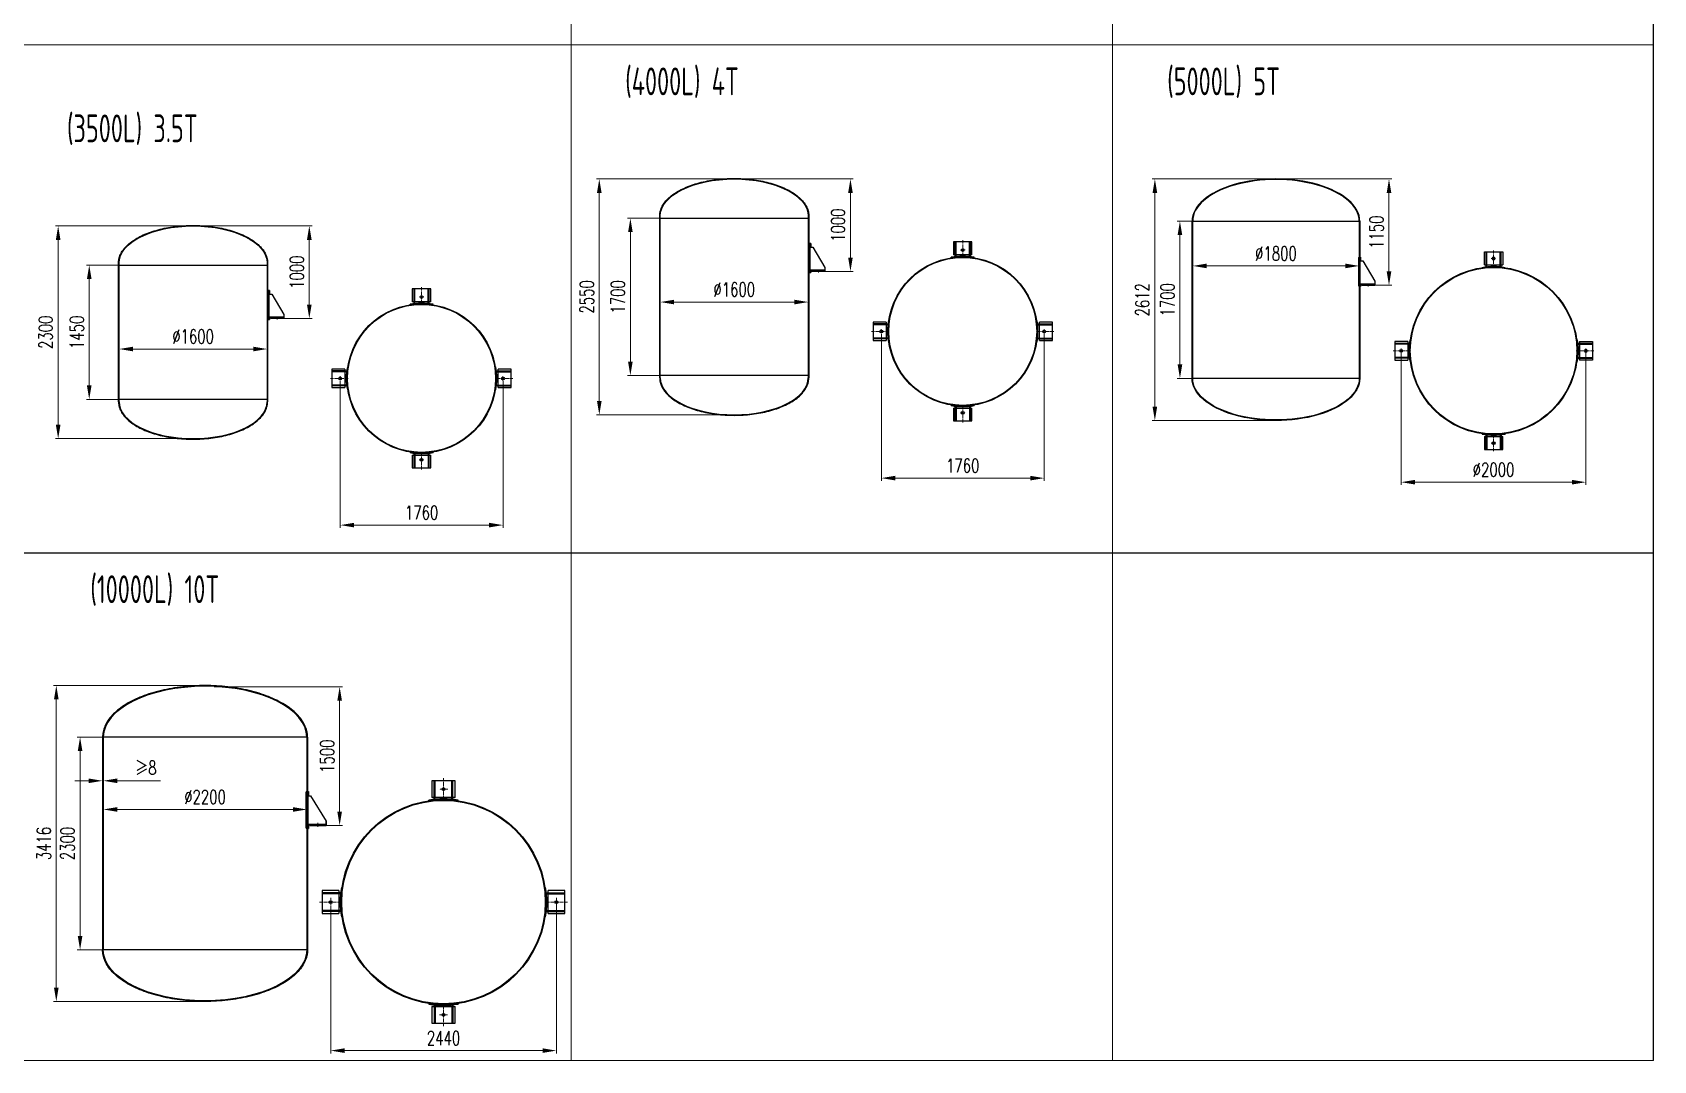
# Model space of a CAD drawing. Header units: inches. Extents: x -169 to 133840, y -13253 to 11464.
# Drawn here: x 54929 to 72454, y -13253 to -2134 of the extents above; entities that cross this region are included whole.
import ezdxf

# ---------------------------------------------------------------- set-up
doc = ezdxf.new("R2010")
doc.units = ezdxf.units.IN
doc.header["$MEASUREMENT"] = 0
doc.linetypes.add('CENTER', pattern=[50.8, 31.75, -6.35, 6.35, -6.35])
doc.linetypes.add('DASHED2', pattern=[9.525, 6.35, -3.175])
for name, color, linetype, lineweight in [('00', 93, 'Continuous', 25), ('1', 1, 'Continuous', 15), ('cc', 93, 'Continuous', 15), ('中心线', 1, 'CENTER', 18)]:
    doc.layers.add(name, color=color, linetype=linetype, lineweight=lineweight)
doc.styles.get("Standard").update_dxf_attribs({"font": 'isocp.shx', "width": 0.707, "bigfont": 'hztxt.shx'})
doc.styles.add('style1', font='txt.shx', dxfattribs={"width": 0.7})
doc.dimstyles.new('iso-025', dxfattribs={"dimscale": 60, "dimtxt": 2.5, "dimasz": 2.5, "dimexe": 0.5, "dimexo": 0, "dimgap": 1, "dimtad": 1, "dimdec": 0, "dimdsep": 46, "dimtxsty": 'style1', "dimcen": 3, "dimclrd": 256, "dimclre": 256, "dimclrt": 256, "dimadec": 0, "dimazin": 2, "dimtfac": 1, "dimtdec": 0, "dimtmove": 0, "dimatfit": 0, "dimfxl": 0, "dimtolj": 1, "dimtzin": 0, "dimlwd": -1, "dimlwe": -1, "dimarcsym": 0})

# ---------------------------------------------------------------- blocks, each defined once
blk = doc.blocks.new('*D15')
at = {"layer": 'cc'}
for p, q in [((68372, -3719), (69624, -3719)), ((69594, -3869), (69594, -4719)), ((69441, -4869), (69624, -4869))]:
    blk.add_line(p, q, dxfattribs=at)
for points in [[(69569, -3869), (69619, -3869), (69594, -3719)], [(69569, -4719), (69619, -4719), (69594, -4869)]]:
    blk.add_solid(points, dxfattribs=at)
at = {"layer": 'Defpoints', "color": 0}
for p in [(68372, -3719), (69441, -4869), (69594, -4869)]:
    blk.add_point(p, dxfattribs=at)
at = {"layer": 'cc', "insert": (69459, -4294), "char_height": 150, "attachment_point": 5, "rotation": 90, "style": 'style1'}
blk.add_mtext('\\A1;1150', dxfattribs=at)
blk = doc.blocks.new('A1.5T3')
for p, q in [((5355, 15451), (5355, 15152)), ((5376, 15459), (5363, 15459)), ((5376, 15459), (5376, 15419)), ((5370, 15169), (5370, 15419)), ((5370, 15419), (5400, 15419)), ((5400, 15419), (5530, 15199)), ((5363, 15144), (5376, 15144)), ((5530, 15169), (5370, 15169)), ((5376, 15169), (5376, 15144)), ((5390, 15155), (5390, 15169)), ((5530, 15155), (5390, 15155)), ((5445, 15169), (5445, 15155)), ((5530, 15155), (5460, 15155)), ((5475, 15169), (5475, 15155)), ((5530, 15199), (5530, 15169)), ((5530, 15169), (5530, 15155))]:
    blk.add_line(p, q)
at = {"linetype": 'DASHED2'}
blk.add_line((5368, 15459), (5368, 15144), dxfattribs=at)
for centre, start, end in [((5363, 15451), 90, 180), ((5363, 15152), 180, 270)]:
    blk.add_arc(centre, 8, start, end)
at = {"layer": '中心线'}
blk.add_line((5460, 15144), (5460, 15182), dxfattribs=at)
blk = doc.blocks.new('5T')
for p, q in [((-4367, 5719), (-4367, 7419)), ((-4361, 7419), (-4367, 7419)), ((-2561, 7419), (-2555, 7419)), ((-2555, 7419), (-2555, 5719)), ((-4361, 5719), (-4367, 5719)), ((-2561, 5719), (-2555, 5719))]:
    blk.add_line(p, q)
blk.add_lwpolyline([(-4361, 7419), (-2561, 7419), (-2561, 5719), (-4361, 5719)], close=True)
for major_axis, ratio in [((906, 0), 0.503311), ((900, 0), 0.5)]:
    blk.add_ellipse((-3461, 7419), major_axis=major_axis, ratio=ratio, start_param=0, end_param=3.141593)
at = {"extrusion": (0, 0, -1)}
for major_axis, ratio in [((906, 0), 0.503311), ((900, 0), 0.5)]:
    blk.add_ellipse((-3461, 5719), major_axis=major_axis, ratio=ratio, start_param=0, end_param=3.141593, dxfattribs=at)
blk = doc.blocks.new('*D16')
at = {"layer": 'cc'}
for p, q in [((67472, -4175), (67472, -4689)), ((69272, -4484), (69272, -4689)), ((67622, -4659), (69122, -4659))]:
    blk.add_line(p, q, dxfattribs=at)
for points in [[(67622, -4634), (67622, -4684), (67472, -4659)], [(69122, -4634), (69122, -4684), (69272, -4659)]]:
    blk.add_solid(points, dxfattribs=at)
at = {"layer": 'Defpoints', "color": 0}
for p in [(67472, -4175), (69272, -4484), (69272, -4659)]:
    blk.add_point(p, dxfattribs=at)
at = {"layer": 'cc', "insert": (68372, -4524), "char_height": 150, "attachment_point": 5, "style": 'style1'}
blk.add_mtext('\\A1;%%C1800', dxfattribs=at)
blk = doc.blocks.new('*D17')
at = {"layer": 'cc'}
for p, q in [((67466, -4175), (67304, -4175)), ((67334, -4325), (67334, -5725)), ((67466, -5875), (67304, -5875))]:
    blk.add_line(p, q, dxfattribs=at)
for points in [[(67309, -4325), (67359, -4325), (67334, -4175)], [(67309, -5725), (67359, -5725), (67334, -5875)]]:
    blk.add_solid(points, dxfattribs=at)
at = {"layer": 'Defpoints', "color": 0}
for p in [(67466, -4175), (67334, -5875), (67466, -5875)]:
    blk.add_point(p, dxfattribs=at)
at = {"layer": 'cc', "insert": (67199, -5025), "char_height": 150, "attachment_point": 5, "rotation": 90, "style": 'style1'}
blk.add_mtext('\\A1;1700', dxfattribs=at)
blk = doc.blocks.new('*D18')
at = {"layer": 'cc'}
for p, q in [((68372, -3719), (67033, -3719)), ((67063, -3869), (67063, -6181)), ((68372, -6331), (67033, -6331))]:
    blk.add_line(p, q, dxfattribs=at)
for points in [[(67038, -3869), (67088, -3869), (67063, -3719)], [(67038, -6181), (67088, -6181), (67063, -6331)]]:
    blk.add_solid(points, dxfattribs=at)
at = {"layer": 'Defpoints', "color": 0}
for p in [(68372, -3719), (67063, -6331), (68372, -6331)]:
    blk.add_point(p, dxfattribs=at)
at = {"layer": 'cc', "insert": (66928, -5025), "char_height": 150, "attachment_point": 5, "rotation": 90, "style": 'style1'}
blk.add_mtext('\\A1;2612', dxfattribs=at)
blk = doc.blocks.new('*D19')
at = {"layer": 'cc'}
for p, q in [((69726, -5576), (69726, -7028)), ((71723, -5576), (71723, -7028)), ((69876, -6998), (71573, -6998))]:
    blk.add_line(p, q, dxfattribs=at)
for points in [[(69876, -6973), (69876, -7023), (69726, -6998)], [(71573, -6973), (71573, -7023), (71723, -6998)]]:
    blk.add_solid(points, dxfattribs=at)
at = {"layer": 'Defpoints', "color": 0}
for p in [(69726, -5576), (71723, -5576), (71723, -6998)]:
    blk.add_point(p, dxfattribs=at)
at = {"layer": 'cc', "insert": (70724, -6863), "char_height": 150, "attachment_point": 5, "style": 'style1'}
blk.add_mtext('\\A1;%%c2000', dxfattribs=at)
blk = doc.blocks.new('A1.5T2')
for p, q in [((5072, 14699), (5070, 14691)), ((5095, 14664), (5095, 14524)), ((5095, 14664), (5115, 14664)), ((5115, 14524), (5115, 14684)), ((5115, 14684), (5115, 14654)), ((5115, 14664), (5115, 14524)), ((5115, 14654), (5123, 14654)), ((5123, 14683), (5123, 14524)), ((5123, 14664), (5267, 14664)), ((5267, 14683), (5267, 14524)), ((5275, 14654), (5267, 14654)), ((5275, 14684), (5275, 14524)), ((5275, 14664), (5295, 14664)), ((5295, 14524), (5295, 14664)), ((5317, 14699), (5319, 14691)), ((5095, 14524), (5295, 14524))]:
    blk.add_line(p, q)
blk.add_circle((5195, 14594), 15)
for radius, start, end in [(613, 258.2962, 270), (613, 258.2962, 281.7038), (605, 258.2962, 281.7038), (613, 270, 281.7038)]:
    blk.add_arc((5195, 15291), radius, start, end)
at = {"layer": '中心线'}
for p, q in [((5169, 14594), (5220, 14594)), ((5195, 14507), (5195, 14699))]:
    blk.add_line(p, q, dxfattribs=at)
blk = doc.blocks.new('*D50')
at = {"layer": 'cc'}
for p, q in [((62516, -3719), (61027, -3719)), ((61057, -3869), (61057, -6119)), ((62516, -6269), (61027, -6269))]:
    blk.add_line(p, q, dxfattribs=at)
for points in [[(61032, -3869), (61082, -3869), (61057, -3719)], [(61032, -6119), (61082, -6119), (61057, -6269)]]:
    blk.add_solid(points, dxfattribs=at)
at = {"layer": 'Defpoints', "color": 0}
for p in [(62516, -3719), (61057, -6269), (62516, -6269)]:
    blk.add_point(p, dxfattribs=at)
at = {"layer": 'cc', "insert": (60922, -4994), "char_height": 150, "attachment_point": 5, "rotation": 90, "style": 'style1'}
blk.add_mtext('\\A1;2550', dxfattribs=at)
blk = doc.blocks.new('*D51')
at = {"layer": 'cc'}
for p, q in [((62497, -3719), (63802, -3719)), ((63772, -3869), (63772, -4569)), ((63496, -4719), (63802, -4719))]:
    blk.add_line(p, q, dxfattribs=at)
for points in [[(63747, -3869), (63797, -3869), (63772, -3719)], [(63747, -4569), (63797, -4569), (63772, -4719)]]:
    blk.add_solid(points, dxfattribs=at)
at = {"layer": 'Defpoints', "color": 0}
for p in [(62497, -3719), (63496, -4719), (63772, -4719)]:
    blk.add_point(p, dxfattribs=at)
at = {"layer": 'cc', "insert": (63637, -4219), "char_height": 150, "attachment_point": 5, "rotation": 90, "style": 'style1'}
blk.add_mtext('\\A1;1000', dxfattribs=at)
blk = doc.blocks.new('*D52')
at = {"layer": 'cc'}
for p, q in [((61721, -4144), (61363, -4144)), ((61393, -4294), (61393, -5694)), ((61721, -5844), (61363, -5844))]:
    blk.add_line(p, q, dxfattribs=at)
for points in [[(61368, -4294), (61418, -4294), (61393, -4144)], [(61368, -5694), (61418, -5694), (61393, -5844)]]:
    blk.add_solid(points, dxfattribs=at)
at = {"layer": 'Defpoints', "color": 0}
for p in [(61721, -4144), (61393, -5844), (61721, -5844)]:
    blk.add_point(p, dxfattribs=at)
at = {"layer": 'cc', "insert": (61258, -4994), "char_height": 150, "attachment_point": 5, "rotation": 90, "style": 'style1'}
blk.add_mtext('\\A1;1700', dxfattribs=at)
blk = doc.blocks.new('*D53')
at = {"layer": 'cc'}
for p, q in [((61716, -4826), (61716, -5080)), ((63316, -4854), (63316, -5080)), ((61866, -5050), (63166, -5050))]:
    blk.add_line(p, q, dxfattribs=at)
for points in [[(61866, -5025), (61866, -5075), (61716, -5050)], [(63166, -5025), (63166, -5075), (63316, -5050)]]:
    blk.add_solid(points, dxfattribs=at)
at = {"layer": 'Defpoints', "color": 0}
for p in [(61716, -4826), (63316, -4854), (63316, -5050)]:
    blk.add_point(p, dxfattribs=at)
at = {"layer": 'cc', "insert": (62516, -4915), "char_height": 150, "attachment_point": 5, "style": 'style1'}
blk.add_mtext('\\A1;%%C1600', dxfattribs=at)
blk = doc.blocks.new('*D54')
at = {"layer": 'cc'}
for p, q in [((64106, -5392), (64106, -6984)), ((65866, -5392), (65866, -6984)), ((64256, -6954), (65716, -6954))]:
    blk.add_line(p, q, dxfattribs=at)
for points in [[(64256, -6929), (64256, -6979), (64106, -6954)], [(65716, -6929), (65716, -6979), (65866, -6954)]]:
    blk.add_solid(points, dxfattribs=at)
at = {"layer": 'Defpoints', "color": 0}
for p in [(64106, -5392), (65866, -5392), (65866, -6954)]:
    blk.add_point(p, dxfattribs=at)
at = {"layer": 'cc', "insert": (64986, -6819), "char_height": 150, "attachment_point": 5, "style": 'style1'}
blk.add_mtext('\\A1;1760', dxfattribs=at)
blk = doc.blocks.new('*D60')
at = {"layer": 'cc'}
for p, q in [((55695, -9755), (55414, -9755)), ((55444, -9905), (55444, -11905)), ((55695, -12055), (55414, -12055))]:
    blk.add_line(p, q, dxfattribs=at)
for points in [[(55419, -9905), (55469, -9905), (55444, -9755)], [(55419, -11905), (55469, -11905), (55444, -12055)]]:
    blk.add_solid(points, dxfattribs=at)
at = {"layer": 'Defpoints', "color": 0}
for p in [(55695, -9755), (55444, -12055), (55695, -12055)]:
    blk.add_point(p, dxfattribs=at)
at = {"layer": 'cc', "insert": (55309, -10905), "char_height": 150, "attachment_point": 5, "rotation": 90, "style": 'style1'}
blk.add_mtext('\\A1;2300', dxfattribs=at)
blk = doc.blocks.new('*D61')
at = {"layer": 'cc'}
for p, q in [((55695, -10258), (55695, -10567)), ((57895, -10448), (57895, -10567)), ((55845, -10537), (57745, -10537))]:
    blk.add_line(p, q, dxfattribs=at)
for points in [[(55845, -10512), (55845, -10562), (55695, -10537)], [(57745, -10512), (57745, -10562), (57895, -10537)]]:
    blk.add_solid(points, dxfattribs=at)
at = {"layer": 'Defpoints', "color": 0}
for p in [(55695, -10258), (57895, -10448), (57895, -10537)]:
    blk.add_point(p, dxfattribs=at)
at = {"layer": 'cc', "insert": (56795, -10402), "char_height": 150, "attachment_point": 5, "style": 'style1'}
blk.add_mtext('\\A1;%%C2200', dxfattribs=at)
blk = doc.blocks.new('*D62')
at = {"layer": 'cc'}
for p, q in [((56795, -9197), (55157, -9197)), ((55187, -9347), (55187, -12463)), ((56795, -12613), (55157, -12613))]:
    blk.add_line(p, q, dxfattribs=at)
for points in [[(55162, -9347), (55212, -9347), (55187, -9197)], [(55162, -12463), (55212, -12463), (55187, -12613)]]:
    blk.add_solid(points, dxfattribs=at)
at = {"layer": 'Defpoints', "color": 0}
for p in [(56795, -9197), (55187, -12613), (56795, -12613)]:
    blk.add_point(p, dxfattribs=at)
at = {"layer": 'cc', "insert": (55052, -10905), "char_height": 150, "attachment_point": 5, "rotation": 90, "style": 'style1'}
blk.add_mtext('\\A1;3416', dxfattribs=at)
blk = doc.blocks.new('*D63')
at = {"layer": 'cc'}
for p, q in [((56895, -9211), (58280, -9211)), ((58250, -10561), (58250, -9361)), ((58106, -10711), (58280, -10711))]:
    blk.add_line(p, q, dxfattribs=at)
for points in [[(58225, -9361), (58275, -9361), (58250, -9211)], [(58225, -10561), (58275, -10561), (58250, -10711)]]:
    blk.add_solid(points, dxfattribs=at)
at = {"layer": 'Defpoints', "color": 0}
for p in [(56895, -9211), (58250, -9211), (58106, -10711)]:
    blk.add_point(p, dxfattribs=at)
at = {"layer": 'cc', "insert": (58115, -9961), "char_height": 150, "attachment_point": 5, "rotation": 90, "style": 'style1'}
blk.add_mtext('\\A1;1500', dxfattribs=at)
blk = doc.blocks.new('A2T3')
for p, q in [((5809, 9186), (5809, 8806)), ((5819, 9196), (5838, 9196)), ((5831, 9148), (5831, 8844)), ((5831, 9148), (5861, 9148)), ((5838, 9196), (5838, 9148)), ((5861, 9148), (6031, 8874)), ((5819, 8796), (5838, 8796)), ((5831, 8844), (6031, 8844)), ((5838, 8844), (5838, 8796)), ((5851, 8844), (5851, 8828)), ((5851, 8828), (6031, 8828)), ((5851, 8828), (6031, 8828)), ((5926, 8844), (5926, 8828)), ((5956, 8844), (5956, 8828)), ((6031, 8874), (6031, 8828)), ((6031, 8844), (6031, 8874))]:
    blk.add_line(p, q)
at = {"linetype": 'DASHED2'}
blk.add_line((5828, 9196), (5828, 8796), dxfattribs=at)
for centre, start, end in [((5819, 9186), 90, 180), ((5819, 8806), 180, 270)]:
    blk.add_arc(centre, 10, start, end)
at = {"layer": '中心线'}
blk.add_line((5941, 8858), (5941, 8808), dxfattribs=at)
blk = doc.blocks.new('*D64')
at = {"layer": 'cc'}
for p, q in [((58153, -11584), (58153, -13175)), ((60593, -11584), (60593, -13175)), ((58303, -13145), (60443, -13145))]:
    blk.add_line(p, q, dxfattribs=at)
for points in [[(58303, -13120), (58303, -13170), (58153, -13145)], [(60443, -13120), (60443, -13170), (60593, -13145)]]:
    blk.add_solid(points, dxfattribs=at)
at = {"layer": 'Defpoints', "color": 0}
for p in [(58153, -11584), (60593, -11584), (60593, -13145)]:
    blk.add_point(p, dxfattribs=at)
at = {"layer": 'cc', "insert": (59373, -13010), "char_height": 150, "attachment_point": 5, "style": 'style1'}
blk.add_mtext('\\A1;2440', dxfattribs=at)
blk = doc.blocks.new('*D129')
at = {"layer": 'cc'}
for p, q in [((58256, -5901), (58256, -7492)), ((60016, -5901), (60016, -7492)), ((58406, -7462), (59866, -7462))]:
    blk.add_line(p, q, dxfattribs=at)
for points in [[(58406, -7437), (58406, -7487), (58256, -7462)], [(59866, -7437), (59866, -7487), (60016, -7462)]]:
    blk.add_solid(points, dxfattribs=at)
at = {"layer": 'Defpoints', "color": 0}
for p in [(58256, -5901), (60016, -5901), (60016, -7462)]:
    blk.add_point(p, dxfattribs=at)
at = {"layer": 'cc', "insert": (59136, -7327), "char_height": 150, "attachment_point": 5, "style": 'style1'}
blk.add_mtext('\\A1;1760', dxfattribs=at)
blk = doc.blocks.new('*D128')
at = {"layer": 'cc'}
for p, q in [((55866, -5334), (55866, -5588)), ((57466, -5362), (57466, -5588)), ((56016, -5558), (57316, -5558))]:
    blk.add_line(p, q, dxfattribs=at)
for points in [[(56016, -5533), (56016, -5583), (55866, -5558)], [(57316, -5533), (57316, -5583), (57466, -5558)]]:
    blk.add_solid(points, dxfattribs=at)
at = {"layer": 'Defpoints', "color": 0}
for p in [(55866, -5334), (57466, -5362), (57466, -5558)]:
    blk.add_point(p, dxfattribs=at)
at = {"layer": 'cc', "insert": (56666, -5423), "char_height": 150, "attachment_point": 5, "style": 'style1'}
blk.add_mtext('\\A1;%%C1600', dxfattribs=at)
blk = doc.blocks.new('*D127')
at = {"layer": 'cc'}
for p, q in [((55871, -4652), (55513, -4652)), ((55543, -4802), (55543, -5952)), ((55871, -6102), (55513, -6102))]:
    blk.add_line(p, q, dxfattribs=at)
for points in [[(55518, -4802), (55568, -4802), (55543, -4652)], [(55518, -5952), (55568, -5952), (55543, -6102)]]:
    blk.add_solid(points, dxfattribs=at)
at = {"layer": 'Defpoints', "color": 0}
for p in [(55871, -4652), (55543, -6102), (55871, -6102)]:
    blk.add_point(p, dxfattribs=at)
at = {"layer": 'cc', "insert": (55408, -5377), "char_height": 150, "attachment_point": 5, "rotation": 90, "style": 'style1'}
blk.add_mtext('\\A1;1450', dxfattribs=at)
blk = doc.blocks.new('*D126')
at = {"layer": 'cc'}
for p, q in [((56647, -4227), (57952, -4227)), ((57922, -4377), (57922, -5077)), ((57646, -5227), (57952, -5227))]:
    blk.add_line(p, q, dxfattribs=at)
for points in [[(57897, -4377), (57947, -4377), (57922, -4227)], [(57897, -5077), (57947, -5077), (57922, -5227)]]:
    blk.add_solid(points, dxfattribs=at)
at = {"layer": 'Defpoints', "color": 0}
for p in [(56647, -4227), (57646, -5227), (57922, -5227)]:
    blk.add_point(p, dxfattribs=at)
at = {"layer": 'cc', "insert": (57787, -4727), "char_height": 150, "attachment_point": 5, "rotation": 90, "style": 'style1'}
blk.add_mtext('\\A1;1000', dxfattribs=at)
blk = doc.blocks.new('*D130')
at = {"layer": 'cc'}
for p, q in [((56666, -4227), (55177, -4227)), ((55207, -4377), (55207, -6377)), ((56666, -6527), (55177, -6527))]:
    blk.add_line(p, q, dxfattribs=at)
for points in [[(55182, -4377), (55232, -4377), (55207, -4227)], [(55182, -6377), (55232, -6377), (55207, -6527)]]:
    blk.add_solid(points, dxfattribs=at)
at = {"layer": 'Defpoints', "color": 0}
for p in [(56666, -4227), (55207, -6527), (56666, -6527)]:
    blk.add_point(p, dxfattribs=at)
at = {"layer": 'cc', "insert": (55072, -5377), "char_height": 150, "attachment_point": 5, "rotation": 90, "style": 'style1'}
blk.add_mtext('\\A1;2300', dxfattribs=at)
blk = doc.blocks.new('*D131')
at = {"layer": 'cc'}
for p, q in [((55687, -10083), (55687, -10257)), ((55695, -10083), (55695, -10257)), ((55537, -10227), (55387, -10227)), ((55687, -10227), (55695, -10227)), ((55845, -10227), (56314, -10227))]:
    blk.add_line(p, q, dxfattribs=at)
for points in [[(55537, -10202), (55537, -10252), (55687, -10227)], [(55845, -10202), (55845, -10252), (55695, -10227)]]:
    blk.add_solid(points, dxfattribs=at)
at = {"layer": 'Defpoints', "color": 0}
for p in [(55687, -10083), (55695, -10083), (55687, -10227)]:
    blk.add_point(p, dxfattribs=at)
at = {"layer": 'cc', "insert": (56155, -10088), "char_height": 150, "attachment_point": 5, "style": 'style1'}
blk.add_mtext('\\A1;{\\fSimSun|b0|i0|c134|p54;≥}8', dxfattribs=at)

msp = doc.modelspace()

# ---------------------------------------------------------------- linework, layer by layer
for p, q in [((61709.8, -5868.9), (61709.8, -4118.9)), ((61715.8, -5868.9), (61715.8, -4118.9)), ((61715.8, -4143.9), (63315.8, -4143.9)), ((63315.8, -4118.9), (63315.8, -5868.9)), ((63321.8, -4118.9), (63321.8, -5868.9)), ((64885.5, -4397.8), (64885.5, -4537.8)), ((65085.5, -4397.8), (64885.5, -4397.8)), ((64905.5, -4537.8), (64885.5, -4537.8)), ((64905.5, -4557.8), (64905.5, -4397.8)), ((64905.5, -4527.8), (64913.5, -4527.8)), ((64913.5, -4556.6), (64913.5, -4397.8)), ((65057.5, -4537.8), (64913.5, -4537.8)), ((65057.5, -4556.6), (65057.5, -4397.8)), ((65065.5, -4527.8), (65057.5, -4527.8)), ((65065.5, -4537.8), (65065.5, -4397.8)), ((65065.5, -4397.8), (65065.5, -4557.8)), ((65065.5, -4522.8), (65065.5, -4492.8)), ((65085.5, -4537.8), (65065.5, -4537.8)), ((65085.5, -4537.8), (65085.5, -4397.8)), ((55859.8, -6127.1), (55859.8, -4627.1)), ((55865.8, -6127.1), (55865.8, -4627.1)), ((55865.8, -4652.1), (57465.8, -4652.1)), ((57465.8, -4627.1), (57465.8, -6127.1)), ((57471.8, -4627.1), (57471.8, -6127.1)), ((64862.6, -4572.6), (64861.1, -4564.7)), ((65108.5, -4572.6), (65110, -4564.7)), ((59235.5, -4905.9), (59035.5, -4905.9)), ((59035.5, -4905.9), (59035.5, -5045.9)), ((59055.5, -5065.9), (59055.5, -4905.9)), ((59063.5, -5064.7), (59063.5, -4905.9)), ((59207.5, -5064.7), (59207.5, -4905.9)), ((59215.5, -4905.9), (59215.5, -5065.9)), ((59215.5, -5045.9), (59215.5, -4905.9)), ((59235.5, -5045.9), (59235.5, -4905.9)), ((59012.6, -5080.7), (59011.1, -5072.9)), ((59055.5, -5045.9), (59035.5, -5045.9)), ((59055.5, -5035.9), (59063.5, -5035.9)), ((59207.5, -5045.9), (59063.5, -5045.9)), ((59215.5, -5035.9), (59207.5, -5035.9)), ((59215.5, -5031), (59215.5, -5001)), ((59235.5, -5045.9), (59215.5, -5045.9)), ((59258.5, -5080.7), (59260, -5072.9)), ((64191.2, -5244), (64183.3, -5242.5)), ((65779.9, -5244), (65787.8, -5242.5)), ((64156.4, -5266.9), (64016.4, -5266.9)), ((64016.4, -5266.9), (64016.4, -5466.9)), ((64016.4, -5286.9), (64176.4, -5286.9)), ((64156.4, -5286.9), (64016.4, -5286.9)), ((64175.2, -5294.9), (64016.4, -5294.9)), ((64141.4, -5286.9), (64111.4, -5286.9)), ((64146.4, -5286.9), (64146.4, -5294.9)), ((64156.4, -5266.9), (64156.4, -5286.9)), ((64156.4, -5294.9), (64156.4, -5438.9)), ((65794.7, -5286.9), (65954.7, -5286.9)), ((65795.9, -5294.9), (65954.7, -5294.9)), ((65954.7, -5266.9), (65814.7, -5266.9)), ((65814.7, -5286.9), (65814.7, -5266.9)), ((65814.7, -5438.9), (65814.7, -5294.9)), ((65824.7, -5286.9), (65824.7, -5294.9)), ((65954.7, -5466.9), (65954.7, -5266.9)), ((64175.2, -5438.9), (64016.4, -5438.9)), ((64176.4, -5446.9), (64016.4, -5446.9)), ((64016.4, -5466.9), (64156.4, -5466.9)), ((64146.4, -5446.9), (64146.4, -5438.9)), ((64156.4, -5446.9), (64156.4, -5466.9)), ((64191.2, -5489.9), (64183.3, -5491.4)), ((65779.9, -5489.9), (65787.8, -5491.4)), ((65954.7, -5446.9), (65794.7, -5446.9)), ((65795.9, -5438.9), (65954.7, -5438.9)), ((65814.7, -5446.9), (65954.7, -5446.9)), ((65814.7, -5466.9), (65814.7, -5446.9)), ((65814.7, -5466.9), (65954.7, -5466.9)), ((65824.7, -5446.9), (65824.7, -5438.9)), ((65829.7, -5446.9), (65859.7, -5446.9)), ((58166.4, -5775.1), (58166.4, -5975.1)), ((58306.4, -5775.1), (58166.4, -5775.1)), ((58306.4, -5775.1), (58306.4, -5795.1)), ((58341.2, -5752.2), (58333.3, -5750.6)), ((59929.9, -5752.2), (59937.8, -5750.6)), ((59964.7, -5795.1), (59964.7, -5775.1)), ((60104.7, -5775.1), (59964.7, -5775.1)), ((60104.7, -5975.1), (60104.7, -5775.1)), ((58306.4, -5795.1), (58166.4, -5795.1)), ((58166.4, -5795.1), (58326.4, -5795.1)), ((58325.2, -5803.1), (58166.4, -5803.1)), ((58325.2, -5947.1), (58166.4, -5947.1)), ((58326.4, -5955.1), (58166.4, -5955.1)), ((58291.4, -5795.1), (58261.4, -5795.1)), ((58296.4, -5795.1), (58296.4, -5803.1)), ((58296.4, -5955.1), (58296.4, -5947.1)), ((58306.4, -5803.1), (58306.4, -5947.1)), ((58306.4, -5955.1), (58306.4, -5975.1)), ((59944.7, -5795.1), (60104.7, -5795.1)), ((60104.7, -5955.1), (59944.7, -5955.1)), ((59945.9, -5803.1), (60104.7, -5803.1)), ((59945.9, -5947.1), (60104.7, -5947.1)), ((59964.7, -5947.1), (59964.7, -5803.1)), ((59964.7, -5975.1), (59964.7, -5955.1)), ((59964.7, -5955.1), (60104.7, -5955.1)), ((59974.7, -5795.1), (59974.7, -5803.1)), ((59974.7, -5955.1), (59974.7, -5947.1)), ((59979.7, -5955.1), (60009.7, -5955.1)), ((63315.8, -5843.9), (61715.8, -5843.9)), ((57465.8, -6102.1), (55865.8, -6102.1)), ((58166.4, -5975.1), (58306.4, -5975.1)), ((58341.2, -5998), (58333.3, -5999.5)), ((59929.9, -5998), (59937.8, -5999.5)), ((59964.7, -5975.1), (60104.7, -5975.1)), ((64862.6, -6161.3), (64861.1, -6169.1)), ((64885.5, -6196.1), (64885.5, -6336.1)), ((64885.5, -6196.1), (64905.5, -6196.1)), ((64905.5, -6336.1), (64905.5, -6176.1)), ((64905.5, -6196.1), (64905.5, -6336.1)), ((64905.5, -6206.1), (64913.5, -6206.1)), ((64905.5, -6211), (64905.5, -6241)), ((64913.5, -6177.3), (64913.5, -6336.1)), ((64913.5, -6196.1), (65057.5, -6196.1)), ((65057.5, -6177.3), (65057.5, -6336.1)), ((65065.5, -6206.1), (65057.5, -6206.1)), ((65065.5, -6176.1), (65065.5, -6336.1)), ((65065.5, -6196.1), (65085.5, -6196.1)), ((65085.5, -6336.1), (65085.5, -6196.1)), ((65108.5, -6161.3), (65110, -6169.1)), ((64885.5, -6336.1), (65085.5, -6336.1)), ((59012.6, -6669.5), (59011.1, -6677.3)), ((59035.5, -6704.2), (59055.5, -6704.2)), ((59035.5, -6704.2), (59035.5, -6844.2)), ((59055.5, -6844.2), (59055.5, -6684.2)), ((59055.5, -6704.2), (59055.5, -6844.2)), ((59055.5, -6714.2), (59063.5, -6714.2)), ((59055.5, -6719.2), (59055.5, -6749.2)), ((59063.5, -6685.4), (59063.5, -6844.2)), ((59063.5, -6704.2), (59207.5, -6704.2)), ((59207.5, -6685.4), (59207.5, -6844.2)), ((59215.5, -6714.2), (59207.5, -6714.2)), ((59215.5, -6684.2), (59215.5, -6844.2)), ((59215.5, -6704.2), (59235.5, -6704.2)), ((59235.5, -6844.2), (59235.5, -6704.2)), ((59258.5, -6669.5), (59260, -6677.3)), ((59035.5, -6844.2), (59235.5, -6844.2)), ((55687.1, -9755.2), (55687.1, -12055.2)), ((57895.1, -9755.2), (55695.1, -9755.2)), ((55695.1, -9755.2), (55695.1, -12055.2)), ((57895.1, -9755.2), (57895.1, -12055.2)), ((57903.1, -9755.2), (57903.1, -12055.2)), ((59497.9, -10228.3), (59247.9, -10228.3)), ((59247.9, -10228.3), (59247.9, -10408.3)), ((59272.9, -10427), (59272.9, -10228.3)), ((59282.9, -10425.8), (59282.9, -10228.3)), ((59462.9, -10425.8), (59462.9, -10228.3)), ((59472.9, -10426.9), (59472.9, -10228.3)), ((59497.9, -10408.3), (59497.9, -10228.3)), ((59215.7, -10443.1), (59214.1, -10436.6)), ((59272.9, -10408.3), (59247.9, -10408.3)), ((59272.9, -10398.3), (59282.9, -10398.3)), ((59462.9, -10408.3), (59282.9, -10408.3)), ((59472.9, -10398.3), (59462.9, -10398.3)), ((59472.9, -10426.9), (59472.9, -10398.3)), ((59497.9, -10408.3), (59472.9, -10408.3)), ((59531, -10443.3), (59531.8, -10436.4)), ((58277.4, -11380.7), (58270.6, -11379.9)), ((60468.6, -11381.6), (60475.1, -11379.9)), ((58062.5, -11413.8), (58062.5, -11663.8)), ((58242.5, -11413.8), (58062.5, -11413.8)), ((58261.1, -11438.8), (58062.5, -11438.8)), ((58259.9, -11448.8), (58062.5, -11448.8)), ((58232.5, -11438.8), (58232.5, -11448.8)), ((58261.1, -11438.8), (58232.5, -11438.8)), ((58242.5, -11413.8), (58242.5, -11438.8)), ((58242.5, -11448.8), (58242.5, -11628.8)), ((60484.7, -11438.8), (60683.4, -11438.8)), ((60485.9, -11448.8), (60683.4, -11448.8)), ((60683.4, -11413.8), (60503.4, -11413.8)), ((60503.4, -11438.8), (60503.4, -11413.8)), ((60503.4, -11628.8), (60503.4, -11448.8)), ((60513.4, -11438.8), (60513.4, -11448.8)), ((60683.4, -11663.8), (60683.4, -11413.8)), ((58260, -11628.8), (58062.5, -11628.8)), ((58261.2, -11638.8), (58062.5, -11638.8)), ((58062.5, -11663.8), (58242.5, -11663.8)), ((58232.5, -11638.8), (58232.5, -11628.8)), ((58242.5, -11638.8), (58242.5, -11663.8)), ((58277.3, -11696), (58270.7, -11697.6)), ((60468.5, -11696.8), (60475.3, -11697.6)), ((60484.8, -11638.8), (60683.4, -11638.8)), ((60484.8, -11638.8), (60513.4, -11638.8)), ((60486, -11628.8), (60683.4, -11628.8)), ((60503.4, -11663.8), (60503.4, -11638.8)), ((60503.4, -11663.8), (60683.4, -11663.8)), ((60513.4, -11638.8), (60513.4, -11628.8)), ((57895.1, -12055.2), (55695.1, -12055.2)), ((59214.9, -12634.3), (59214.1, -12641.1)), ((59247.9, -12669.2), (59272.9, -12669.2)), ((59247.9, -12669.2), (59247.9, -12849.2)), ((59272.9, -12650.6), (59272.9, -12849.2)), ((59272.9, -12650.6), (59272.9, -12679.2)), ((59272.9, -12679.2), (59282.9, -12679.2)), ((59282.9, -12651.8), (59282.9, -12849.2)), ((59282.9, -12669.2), (59462.9, -12669.2)), ((59462.9, -12651.7), (59462.9, -12849.2)), ((59472.9, -12679.2), (59462.9, -12679.2)), ((59472.9, -12650.5), (59472.9, -12849.2)), ((59472.9, -12669.2), (59497.9, -12669.2)), ((59497.9, -12849.2), (59497.9, -12669.2)), ((59530.2, -12634.4), (59531.8, -12641)), ((59247.9, -12849.2), (59497.9, -12849.2))]:
    msp.add_line(p, q)
for centre, radius in [((64985.5, -4486.9), 15), ((64985.5, -5366.9), 806), ((64985.5, -5366.9), 800), ((70724.5, -5576.2), 906), ((70724.5, -5576.2), 900), ((59135.5, -5875.1), 806), ((59135.5, -5875.1), 800), ((59135.5, -4995.1), 15), ((64105.5, -5366.9), 15), ((65865.5, -5366.9), 15), ((58255.5, -5875.1), 15), ((60015.5, -5875.1), 15), ((64985.5, -6246.9), 15), ((59135.5, -6755.1), 15), ((59372.9, -10318.8), 15), ((59372.9, -11538.8), 1108), ((59372.9, -11538.8), 1100), ((58153, -11538.8), 15), ((60592.9, -11538.8), 15), ((59372.9, -12758.7), 15)]:
    msp.add_circle(centre, radius)
for centre, radius, start, end in [((64985.5, -5215.9), 663, 79.18156, 100.81844), ((64985.5, -5215.9), 663, 90, 100.81844), ((64985.5, -5215.9), 663, 79.18156, 90), ((64985.5, -5215.9), 655, 79.18156, 100.81844), ((59135.5, -5724.1), 663, 90, 100.81844), ((59135.5, -5724.1), 663, 79.18156, 100.81844), ((59135.5, -5724.1), 655, 79.18156, 100.81844), ((59135.5, -5724.1), 663, 79.18156, 90), ((64834.5, -5366.9), 663, 169.18156, 180), ((64834.5, -5366.9), 663, 169.18156, 190.81844), ((64834.5, -5366.9), 655, 169.18156, 190.81844), ((65136.5, -5366.9), 655, 349.18156, 10.81844), ((65136.5, -5366.9), 663, 349.18156, 10.81844), ((65136.5, -5366.9), 663, 0, 10.81844), ((64834.5, -5366.9), 663, 180, 190.81844), ((65136.5, -5366.9), 663, 349.18156, 0), ((58984.5, -5875.1), 663, 169.18156, 190.81844), ((58984.5, -5875.1), 663, 169.18156, 180), ((58984.5, -5875.1), 655, 169.18156, 190.81844), ((59286.5, -5875.1), 655, 349.18156, 10.81844), ((59286.5, -5875.1), 663, 0, 10.81844), ((59286.5, -5875.1), 663, 349.18156, 10.81844), ((58984.5, -5875.1), 663, 180, 190.81844), ((59286.5, -5875.1), 663, 349.18156, 0), ((64985.5, -5517.9), 663, 259.18156, 280.81844), ((64985.5, -5517.9), 663, 259.18156, 270), ((64985.5, -5517.9), 655, 259.18156, 280.81844), ((64985.5, -5517.9), 663, 270, 280.81844), ((59135.5, -6026.1), 663, 259.18156, 270), ((59135.5, -6026.1), 663, 259.18156, 280.81844), ((59135.5, -6026.1), 655, 259.18156, 280.81844), ((59135.5, -6026.1), 663, 270, 280.81844), ((59373.3, -11231.7), 810.9, 78.73182, 101.32403), ((59372.9, -11438), 1007.2, 80.97225, 99.02775), ((59065.9, -11538.4), 810.9, 168.73182, 191.32403), ((59272.1, -11538.8), 1007.2, 170.97225, 189.02775), ((59473.7, -11538.8), 1007.2, 350.97225, 9.02775), ((59680, -11539.2), 810.9, 348.73182, 11.32403), ((59372.5, -11845.9), 810.9, 258.73182, 281.32403), ((59372.9, -11639.6), 1007.2, 260.97225, 279.02775)]:
    msp.add_arc(centre, radius, start, end)
at = {"extrusion": (0, 0, -1)}
for centre, major_axis in [((62515.8, -4118.9), (800, 0)), ((56665.8, -4627.1), (800, 0)), ((56795.1, -12055.2), (-1100, 0))]:
    msp.add_ellipse(centre, major_axis=major_axis, ratio=0.5, start_param=3.1415927, end_param=6.2831853, dxfattribs=at)
for centre, major_axis in [((62515.8, -5868.9), (800, 0)), ((56665.8, -6127.1), (800, 0)), ((56795.1, -9755.2), (-1100, 0))]:
    msp.add_ellipse(centre, major_axis=major_axis, ratio=0.5, start_param=3.1415927, end_param=6.2831853)
for points, knots in [([(61709.8, -4118.9), (61709.8, -4107.6), (61710.7, -4096.3), (61714.4, -4073.7), (61717.2, -4062.5), (61726.4, -4034.8), (61733.9, -4018.6), (61752.7, -3986.7), (61764.1, -3971), (61790.4, -3940.7), (61805.4, -3925.9), (61838.8, -3897.5), (61857.2, -3883.8), (61897.2, -3857.7), (61918.7, -3845.3), (61964.6, -3821.9), (61989, -3810.9), (62040.2, -3790.4), (62067.1, -3781), (62122.8, -3763.9), (62151.7, -3756.2), (62211.2, -3742.6), (62241.8, -3736.7), (62304.1, -3726.8), (62335.8, -3722.8), (62400.1, -3716.8), (62432.6, -3714.7), (62497.8, -3712.7), (62530.5, -3712.6), (62595.8, -3714.6), (62628.3, -3716.5), (62692.5, -3722.4), (62724.3, -3726.3), (62786.7, -3736.1), (62817.3, -3741.9), (62876.9, -3755.4), (62905.9, -3763.1), (62961.8, -3780.1), (62988.7, -3789.5), (63040.1, -3809.8), (63064.5, -3820.8), (63110.6, -3844.1), (63132.3, -3856.5), (63172.4, -3882.5), (63191, -3896.1), (63224.6, -3924.5), (63239.7, -3939.2), (63266.3, -3969.5), (63277.7, -3985.1), (63296.8, -4017), (63304.4, -4033.2), (63315.7, -4066.2), (63319.3, -4082.8), (63321.5, -4106), (63321.8, -4112.5), (63321.8, -4118.9)], [3.1415927, 3.1415927, 3.1415927, 3.1415927, 3.2240787, 3.2240787, 3.3065648, 3.3065648, 3.428635, 3.428635, 3.5507052, 3.5507052, 3.6727754, 3.6727754, 3.7948456, 3.7948456, 3.9169158, 3.9169158, 4.038986, 4.038986, 4.1610563, 4.1610563, 4.2831265, 4.2831265, 4.4051967, 4.4051967, 4.5272669, 4.5272669, 4.6493371, 4.6493371, 4.7714073, 4.7714073, 4.8934775, 4.8934775, 5.0155477, 5.0155477, 5.1376179, 5.1376179, 5.2596882, 5.2596882, 5.3817584, 5.3817584, 5.5038286, 5.5038286, 5.6258988, 5.6258988, 5.747969, 5.747969, 5.8700392, 5.8700392, 5.9921094, 5.9921094, 6.1141796, 6.1141796, 6.2362498, 6.2362498, 6.2831853, 6.2831853, 6.2831853, 6.2831853]), ([(55859.8, -4627.1), (55859.8, -4615.8), (55860.7, -4604.4), (55864.4, -4581.9), (55867.2, -4570.6), (55876.4, -4543), (55883.9, -4526.7), (55902.7, -4494.8), (55914.1, -4479.2), (55940.4, -4448.9), (55955.4, -4434.1), (55988.8, -4405.7), (56007.2, -4392), (56047.2, -4365.9), (56068.7, -4353.5), (56114.6, -4330), (56139, -4319), (56190.2, -4298.6), (56217.1, -4289.2), (56272.8, -4272), (56301.7, -4264.3), (56361.2, -4250.7), (56391.8, -4244.8), (56454.1, -4234.9), (56485.8, -4231), (56550.1, -4224.9), (56582.6, -4222.9), (56647.8, -4220.9), (56680.5, -4220.8), (56745.8, -4222.7), (56778.3, -4224.7), (56842.5, -4230.6), (56874.3, -4234.5), (56936.7, -4244.3), (56967.3, -4250.1), (57026.9, -4263.6), (57055.9, -4271.3), (57111.8, -4288.3), (57138.7, -4297.7), (57190.1, -4318), (57214.5, -4328.9), (57260.6, -4352.3), (57282.3, -4364.6), (57322.4, -4390.7), (57341, -4404.3), (57374.6, -4432.7), (57389.7, -4447.4), (57416.3, -4477.7), (57427.7, -4493.3), (57446.8, -4525.1), (57454.4, -4541.4), (57465.7, -4574.3), (57469.3, -4591), (57471.5, -4614.2), (57471.8, -4620.6), (57471.8, -4627.1)], [3.1415927, 3.1415927, 3.1415927, 3.1415927, 3.2240787, 3.2240787, 3.3065648, 3.3065648, 3.428635, 3.428635, 3.5507052, 3.5507052, 3.6727754, 3.6727754, 3.7948456, 3.7948456, 3.9169158, 3.9169158, 4.038986, 4.038986, 4.1610563, 4.1610563, 4.2831265, 4.2831265, 4.4051967, 4.4051967, 4.5272669, 4.5272669, 4.6493371, 4.6493371, 4.7714073, 4.7714073, 4.8934775, 4.8934775, 5.0155477, 5.0155477, 5.1376179, 5.1376179, 5.2596882, 5.2596882, 5.3817584, 5.3817584, 5.5038286, 5.5038286, 5.6258988, 5.6258988, 5.747969, 5.747969, 5.8700392, 5.8700392, 5.9921094, 5.9921094, 6.1141796, 6.1141796, 6.2362498, 6.2362498, 6.2831853, 6.2831853, 6.2831853, 6.2831853]), ([(61709.8, -5868.9), (61709.8, -5880.2), (61710.7, -5891.6), (61714.4, -5914.1), (61717.2, -5925.4), (61726.4, -5953), (61733.9, -5969.3), (61752.7, -6001.2), (61764.1, -6016.8), (61790.4, -6047.1), (61805.4, -6061.9), (61838.8, -6090.3), (61857.2, -6104), (61897.2, -6130.1), (61918.7, -6142.5), (61964.6, -6166), (61989, -6177), (62040.2, -6197.4), (62067.1, -6206.8), (62122.8, -6224), (62151.7, -6231.7), (62211.2, -6245.3), (62241.8, -6251.2), (62304.1, -6261.1), (62335.8, -6265), (62400.1, -6271.1), (62432.6, -6273.1), (62497.8, -6275.1), (62530.5, -6275.2), (62595.8, -6273.3), (62628.3, -6271.3), (62692.5, -6265.4), (62724.3, -6261.5), (62786.7, -6251.7), (62817.3, -6245.9), (62876.9, -6232.4), (62905.9, -6224.7), (62961.8, -6207.7), (62988.7, -6198.3), (63040.1, -6178), (63064.5, -6167.1), (63110.6, -6143.7), (63132.3, -6131.3), (63172.4, -6105.3), (63191, -6091.7), (63224.6, -6063.3), (63239.7, -6048.6), (63266.3, -6018.3), (63277.7, -6002.7), (63296.8, -5970.9), (63304.4, -5954.6), (63315.7, -5921.7), (63319.3, -5905), (63321.5, -5881.8), (63321.8, -5875.4), (63321.8, -5868.9)], [3.1415927, 3.1415927, 3.1415927, 3.1415927, 3.2240787, 3.2240787, 3.3065648, 3.3065648, 3.428635, 3.428635, 3.5507052, 3.5507052, 3.6727754, 3.6727754, 3.7948456, 3.7948456, 3.9169158, 3.9169158, 4.038986, 4.038986, 4.1610563, 4.1610563, 4.2831265, 4.2831265, 4.4051967, 4.4051967, 4.5272669, 4.5272669, 4.6493371, 4.6493371, 4.7714073, 4.7714073, 4.8934775, 4.8934775, 5.0155477, 5.0155477, 5.1376179, 5.1376179, 5.2596882, 5.2596882, 5.3817584, 5.3817584, 5.5038286, 5.5038286, 5.6258988, 5.6258988, 5.747969, 5.747969, 5.8700392, 5.8700392, 5.9921094, 5.9921094, 6.1141796, 6.1141796, 6.2362498, 6.2362498, 6.2831853, 6.2831853, 6.2831853, 6.2831853]), ([(55859.8, -6127.1), (55859.8, -6138.4), (55860.7, -6149.7), (55864.4, -6172.3), (55867.2, -6183.5), (55876.4, -6211.2), (55883.9, -6227.4), (55902.7, -6259.3), (55914.1, -6274.9), (55940.4, -6305.3), (55955.4, -6320.1), (55988.8, -6348.5), (56007.2, -6362.2), (56047.2, -6388.3), (56068.7, -6400.7), (56114.6, -6424.1), (56139, -6435.1), (56190.2, -6455.6), (56217.1, -6465), (56272.8, -6482.1), (56301.7, -6489.8), (56361.2, -6503.4), (56391.8, -6509.3), (56454.1, -6519.2), (56485.8, -6523.2), (56550.1, -6529.2), (56582.6, -6531.3), (56647.8, -6533.3), (56680.5, -6533.3), (56745.8, -6531.4), (56778.3, -6529.5), (56842.5, -6523.6), (56874.3, -6519.6), (56936.7, -6509.9), (56967.3, -6504.1), (57026.9, -6490.6), (57055.9, -6482.9), (57111.8, -6465.9), (57138.7, -6456.5), (57190.1, -6436.2), (57214.5, -6425.2), (57260.6, -6401.9), (57282.3, -6389.5), (57322.4, -6363.5), (57341, -6349.9), (57374.6, -6321.5), (57389.7, -6306.8), (57416.3, -6276.5), (57427.7, -6260.9), (57446.8, -6229), (57454.4, -6212.8), (57465.7, -6179.8), (57469.3, -6163.2), (57471.5, -6140), (57471.8, -6133.5), (57471.8, -6127.1)], [3.1415927, 3.1415927, 3.1415927, 3.1415927, 3.2240787, 3.2240787, 3.3065648, 3.3065648, 3.428635, 3.428635, 3.5507052, 3.5507052, 3.6727754, 3.6727754, 3.7948456, 3.7948456, 3.9169158, 3.9169158, 4.038986, 4.038986, 4.1610563, 4.1610563, 4.2831265, 4.2831265, 4.4051967, 4.4051967, 4.5272669, 4.5272669, 4.6493371, 4.6493371, 4.7714073, 4.7714073, 4.8934775, 4.8934775, 5.0155477, 5.0155477, 5.1376179, 5.1376179, 5.2596882, 5.2596882, 5.3817584, 5.3817584, 5.5038286, 5.5038286, 5.6258988, 5.6258988, 5.747969, 5.747969, 5.8700392, 5.8700392, 5.9921094, 5.9921094, 6.1141796, 6.1141796, 6.2362498, 6.2362498, 6.2831853, 6.2831853, 6.2831853, 6.2831853]), ([(57903.1, -9755.2), (57903.1, -9740.8), (57902, -9726.4), (57897.6, -9697.7), (57894.3, -9683.4), (57883.6, -9648.5), (57875, -9628.1), (57853.3, -9587.9), (57840.2, -9568.2), (57809.9, -9529.6), (57792.6, -9510.8), (57754.1, -9474.3), (57732.8, -9456.6), (57686.5, -9422.5), (57661.5, -9406.2), (57608.1, -9375), (57579.7, -9360.1), (57519.7, -9332.1), (57488.2, -9319), (57422.6, -9294.5), (57388.4, -9283.2), (57317.7, -9262.5), (57281.2, -9253.1), (57206.5, -9236.5), (57168.2, -9229.2), (57090.2, -9216.9), (57050.6, -9211.8), (56970.4, -9203.8), (56929.9, -9200.9), (56848.4, -9197.4), (56807.5, -9196.8), (56725.7, -9197.9), (56684.9, -9199.5), (56603.9, -9205.1), (56563.8, -9209), (56484.5, -9219.1), (56445.4, -9225.2), (56368.8, -9239.6), (56331.3, -9247.8), (56258.4, -9266.4), (56222.9, -9276.6), (56154.5, -9299.1), (56121.5, -9311.3), (56058.4, -9337.5), (56028.3, -9351.4), (55971.3, -9381), (55944.4, -9396.5), (55894.2, -9429.1), (55870.9, -9446.1), (55828.2, -9481.4), (55808.7, -9499.6), (55773.9, -9537.1), (55758.6, -9556.4), (55732.2, -9595.8), (55721.2, -9615.9), (55703.6, -9656.6), (55697.1, -9677.3), (55689, -9717.1), (55687.1, -9736.1), (55687.1, -9755.2)], [3.1415927, 3.1415927, 3.1415927, 3.1415927, 3.2178982, 3.2178982, 3.2942038, 3.2942038, 3.4052821, 3.4052821, 3.5163603, 3.5163603, 3.6274386, 3.6274386, 3.7385169, 3.7385169, 3.8495951, 3.8495951, 3.9606734, 3.9606734, 4.0717516, 4.0717516, 4.1828299, 4.1828299, 4.2939081, 4.2939081, 4.4049864, 4.4049864, 4.5160647, 4.5160647, 4.6271429, 4.6271429, 4.7382212, 4.7382212, 4.8492994, 4.8492994, 4.9603777, 4.9603777, 5.0714559, 5.0714559, 5.1825342, 5.1825342, 5.2936125, 5.2936125, 5.4046907, 5.4046907, 5.515769, 5.515769, 5.6268472, 5.6268472, 5.7379255, 5.7379255, 5.8490037, 5.8490037, 5.960082, 5.960082, 6.0711603, 6.0711603, 6.1822385, 6.1822385, 6.2831853, 6.2831853, 6.2831853, 6.2831853]), ([(57903.1, -12055.2), (57903.1, -12069.6), (57902, -12084), (57897.6, -12112.6), (57894.3, -12126.9), (57883.6, -12161.8), (57875, -12182.2), (57853.3, -12222.4), (57840.2, -12242.2), (57809.9, -12280.7), (57792.6, -12299.5), (57754.1, -12336.1), (57732.8, -12353.7), (57686.5, -12387.8), (57661.5, -12404.1), (57608.1, -12435.3), (57579.7, -12450.2), (57519.7, -12478.2), (57488.2, -12491.4), (57422.6, -12515.8), (57388.4, -12527.2), (57317.7, -12547.8), (57281.2, -12557.2), (57206.5, -12573.8), (57168.2, -12581.1), (57090.2, -12593.5), (57050.6, -12598.6), (56970.4, -12606.5), (56929.9, -12609.4), (56848.4, -12612.9), (56807.5, -12613.5), (56725.7, -12612.5), (56684.9, -12610.8), (56603.9, -12605.2), (56563.8, -12601.3), (56484.5, -12591.3), (56445.4, -12585.1), (56368.8, -12570.8), (56331.3, -12562.5), (56258.4, -12544), (56222.9, -12533.7), (56154.5, -12511.2), (56121.5, -12499), (56058.4, -12472.9), (56028.3, -12458.9), (55971.3, -12429.4), (55944.4, -12413.8), (55894.2, -12381.2), (55870.9, -12364.2), (55828.2, -12329), (55808.7, -12310.7), (55773.9, -12273.2), (55758.6, -12253.9), (55732.2, -12214.6), (55721.2, -12194.5), (55703.6, -12153.7), (55697.1, -12133), (55689, -12093.3), (55687.1, -12074.2), (55687.1, -12055.2)], [3.1415927, 3.1415927, 3.1415927, 3.1415927, 3.2178982, 3.2178982, 3.2942038, 3.2942038, 3.4052821, 3.4052821, 3.5163603, 3.5163603, 3.6274386, 3.6274386, 3.7385169, 3.7385169, 3.8495951, 3.8495951, 3.9606734, 3.9606734, 4.0717516, 4.0717516, 4.1828299, 4.1828299, 4.2939081, 4.2939081, 4.4049864, 4.4049864, 4.5160647, 4.5160647, 4.6271429, 4.6271429, 4.7382212, 4.7382212, 4.8492994, 4.8492994, 4.9603777, 4.9603777, 5.0714559, 5.0714559, 5.1825342, 5.1825342, 5.2936125, 5.2936125, 5.4046907, 5.4046907, 5.515769, 5.515769, 5.6268472, 5.6268472, 5.7379255, 5.7379255, 5.8490037, 5.8490037, 5.960082, 5.960082, 6.0711603, 6.0711603, 6.1822385, 6.1822385, 6.2831853, 6.2831853, 6.2831853, 6.2831853])]:
    msp.add_open_spline(points, degree=3, knots=knots)
at = {"layer": '00', "color": 7}
for p, q in [((72454.3, -13252.7), (72454.3, 9459.1)), ((49054.3, -7760.9), (72454.3, -7760.9))]:
    msp.add_line(p, q, dxfattribs=at)
at = {"layer": '1', "ltscale": 2.5}
for p, q in [((60754.3, 9459.1), (60754.3, -13252.7)), ((66604.3, 9459.1), (66604.3, -13252.7)), ((49054.3, -2269.1), (72454.3, -2269.1)), ((49054.3, -13252.7), (72454.3, -13252.7))]:
    msp.add_line(p, q, dxfattribs=at)
at = {"layer": '中心线'}
for p, q in [((64985.5, -4380.9), (64985.5, -4572.8)), ((65011.1, -4486.9), (64960, -4486.9)), ((59135.5, -4889.1), (59135.5, -5081)), ((59161.1, -4995.1), (59110, -4995.1)), ((63999.5, -5366.9), (64191.4, -5366.9)), ((64105.5, -5341.4), (64105.5, -5392.5)), ((65971.6, -5366.9), (65779.7, -5366.9)), ((65865.5, -5392.5), (65865.5, -5341.4)), ((58149.5, -5875.1), (58341.4, -5875.1)), ((58255.5, -5849.6), (58255.5, -5900.6)), ((60121.6, -5875.1), (59929.7, -5875.1)), ((60015.5, -5900.6), (60015.5, -5849.6)), ((64960, -6246.9), (65011.1, -6246.9)), ((64985.5, -6353), (64985.5, -6161.1)), ((59110, -6755.1), (59161.1, -6755.1)), ((59135.5, -6861.1), (59135.5, -6669.2)), ((59417.9, -10318.8), (59327.9, -10318.8)), ((59372.9, -10424.9), (59372.9, -10198.8)), ((58259.1, -11538.8), (58032.9, -11538.8)), ((58153, -11493.8), (58153, -11583.8)), ((60486.8, -11538.8), (60712.9, -11538.8)), ((60592.9, -11583.8), (60592.9, -11493.8)), ((59327.9, -12758.7), (59417.9, -12758.7)), ((59372.9, -12652.6), (59372.9, -12878.8))]:
    msp.add_line(p, q, dxfattribs=at)

# ---------------------------------------------------------------- block references
for name, p in [('5T', (71832.8, -11594)), ('A1.5T3', (57966, -19874.3)), ('A1.5T3', (63910.6, -20024.3)), ('A1.5T3', (52116, -20382.5)), ('A1.5T2', (65530, -21168.7)), ('A2T3', (52075, -19538.7))]:
    msp.add_blockref(name, p)
at = {"xscale": -1}
for p, rotation in [((65530, 10016.3), 180), ((86317, -381.7), 90)]:
    msp.add_blockref('A1.5T2', p, dxfattribs=dict(at, rotation=rotation))
at = {"rotation": 270}
msp.add_blockref('A1.5T2', (55132, -381.7), dxfattribs=at)

# ---------------------------------------------------------------- texts
at = {"layer": 'cc', "char_height": 300, "attachment_point": 3}
for s, insert in [('(4000L) 4T', (62565.4, -2513.2)), ('(5000L) 5T', (68415.4, -2513.2)), ('(3500L) 3.5T', (56715.4, -3021.4)), ('(10000L) 10T', (56948.5, -8005.1))]:
    msp.add_mtext(s, dxfattribs=dict(at, insert=insert))

# ---------------------------------------------------------------- dimensions: what is measured, and where the dimension line sits
at = {"layer": 'cc'}
for base, p1, p2, picture, middle in [((61057.3, -6268.9), (62515.8, -3718.9), (62515.8, -6268.9), '*D50', (60922.3, -4993.9)), ((63772.5, -4718.9), (62497, -3718.9), (63496.4, -4718.9), '*D51', (63637.5, -4218.9)), ((67062.9, -6330.9), (68372.3, -3718.9), (68372.3, -6330.9), '*D18', (66927.9, -5024.9)), ((69594, -4868.9), (68372.3, -3718.9), (69441, -4868.9), '*D15', (69459, -4293.9)), ((61392.9, -5843.9), (61720.8, -4143.9), (61720.8, -5843.9), '*D52', (61257.9, -4993.9)), ((67334.2, -5874.9), (67466.3, -4174.9), (67466.3, -5874.9), '*D17', (67199.2, -5024.9)), ((55207.3, -6527.1), (56665.8, -4227.1), (56665.8, -6527.1), '*D130', (55072.3, -5377.1)), ((57922.5, -5227.1), (56647, -4227.1), (57646.4, -5227.1), '*D126', (57787.5, -4727.1)), ((55542.9, -6102.1), (55870.8, -4652.1), (55870.8, -6102.1), '*D127', (55407.9, -5377.1)), ((55186.7, -12613.2), (56795.1, -9197.2), (56795.1, -12613.2), '*D62', (55051.7, -10905.2)), ((58249.9, -9210.7), (58105.6, -10710.7), (56895.1, -9210.7), '*D63', (58114.9, -9960.7)), ((55443.5, -12055.2), (55695.1, -9755.2), (55695.1, -12055.2), '*D60', (55308.5, -10905.2))]:
    dim = msp.add_linear_dim(base=base, p1=p1, p2=p2, angle=90, dimstyle='iso-025', dxfattribs=at)
    dim.commit()
    dim.dimension.update_dxf_attribs({"geometry": picture, "text_midpoint": middle})
for base, p1, p2, text, picture, middle in [((69272.3, -4658.9), (67472.3, -4174.9), (69272.3, -4484.2), '%%C<>', '*D16', (68372.3, -4523.9)), ((63315.8, -5050.2), (61715.8, -4826.3), (63315.8, -4854), '%%C<>', '*D53', (62515.8, -4915.2)), ((57465.8, -5558.4), (55865.8, -5334.4), (57465.8, -5362.1), '%%C<>', '*D128', (56665.8, -5423.4)), ((71723.3, -6998.4), (69725.7, -5576.2), (71723.3, -5576.2), '%%c2000', '*D19', (70724.5, -6863.4)), ((57895.1, -10536.7), (55695.1, -10257.9), (57895.1, -10447.8), '%%C<>', '*D61', (56795.1, -10401.7))]:
    dim = msp.add_linear_dim(base=base, p1=p1, p2=p2, text=text, dimstyle='iso-025', dxfattribs=at)
    dim.commit()
    dim.dimension.update_dxf_attribs({"geometry": picture, "text_midpoint": middle})
for base, p1, p2, picture, middle in [((65865.5, -6953.5), (64105.5, -5392.5), (65865.5, -5392.5), '*D54', (64985.5, -6818.5)), ((60015.5, -7461.7), (58255.5, -5900.6), (60015.5, -5900.6), '*D129', (59135.5, -7326.7)), ((60592.9, -13144.7), (58153, -11583.8), (60592.9, -11583.8), '*D64', (59372.9, -13009.7))]:
    dim = msp.add_linear_dim(base=base, p1=p1, p2=p2, dimstyle='iso-025', dxfattribs=at)
    dim.commit()
    dim.dimension.update_dxf_attribs({"geometry": picture, "text_midpoint": middle})
dim = msp.add_linear_dim(base=(55687.1, -10227), p1=(55695.1, -10083.3), p2=(55687.1, -10083.3), text='{\\fSimSun|b0|i0|c134|p54;≥}<>', dimstyle='iso-025', dxfattribs=at)
dim.commit()
dim.dimension.update_dxf_attribs({"geometry": '*D131', "text_midpoint": (56154.6, -10227), "dimtype": 160})

doc.saveas('drawing.dxf')
